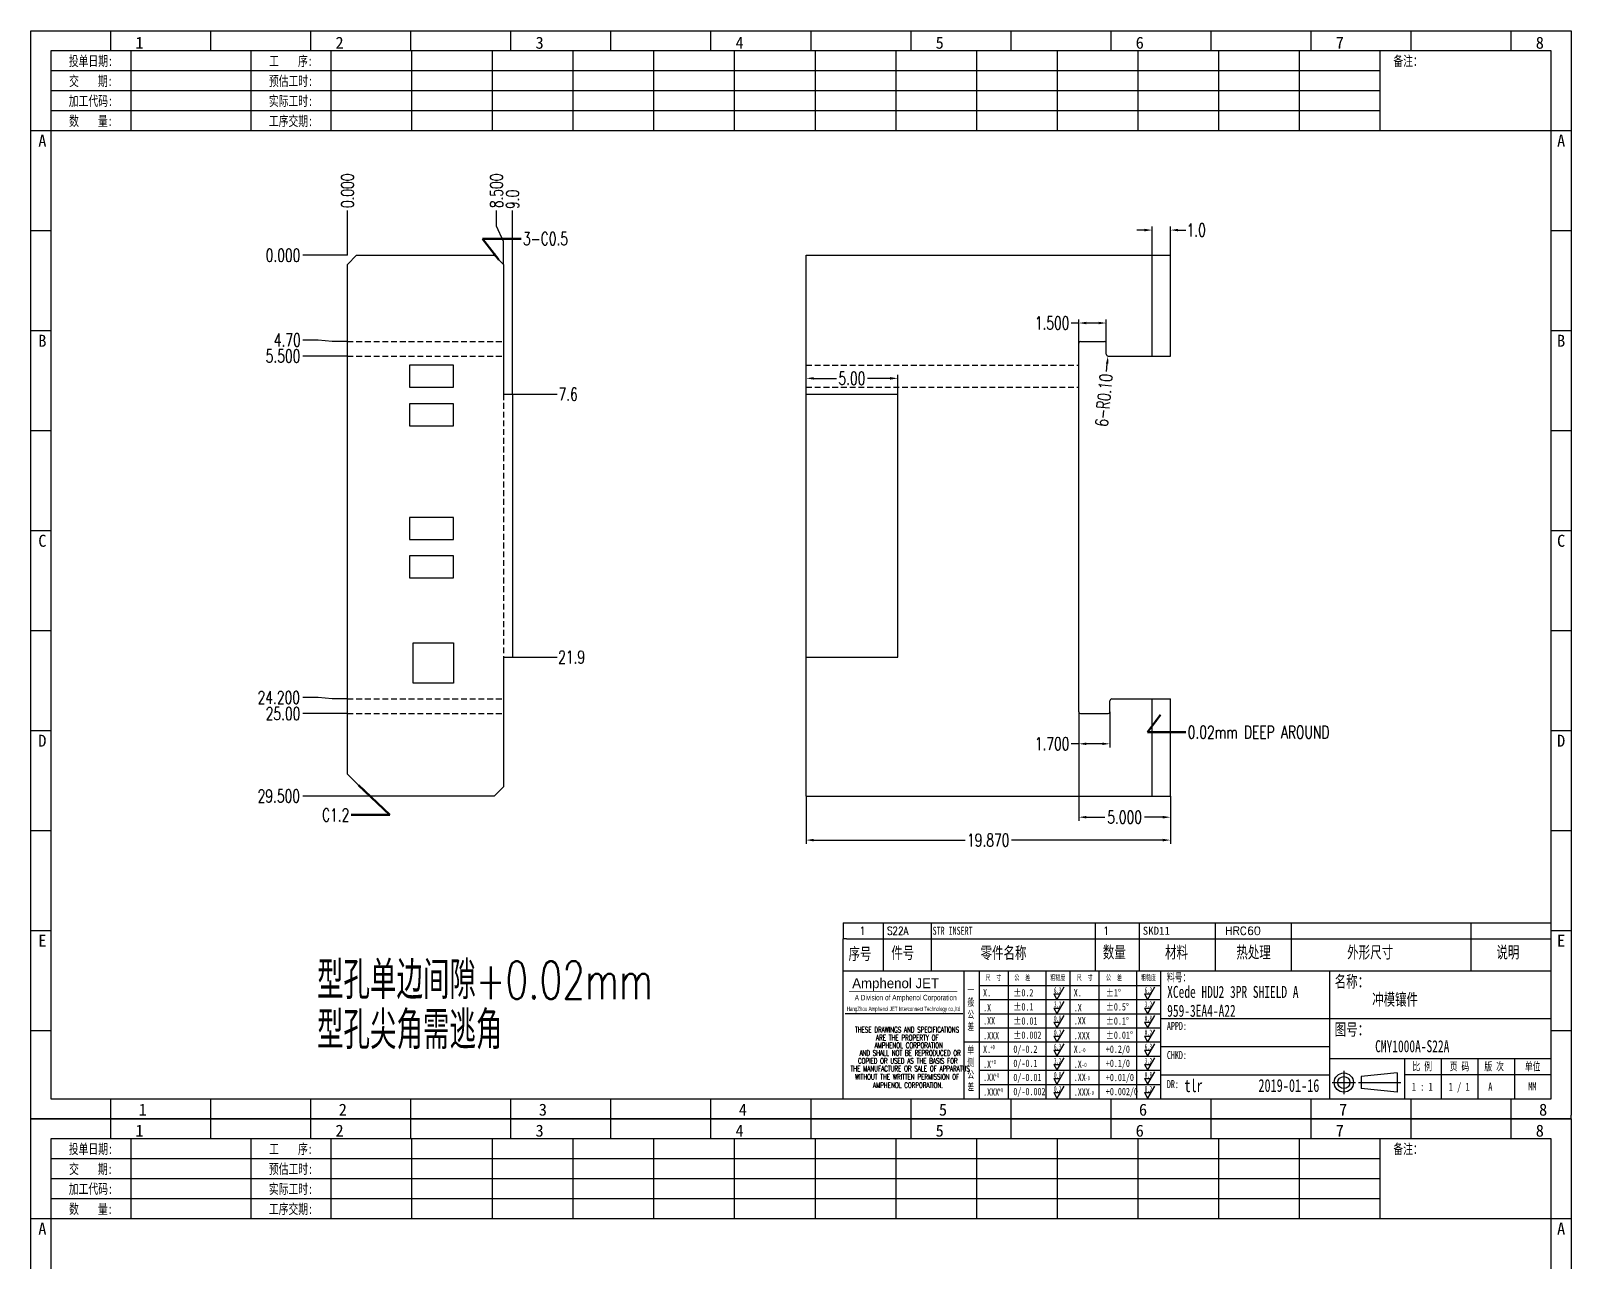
# Model space of a CAD drawing. Header units: millimetres. Extents: x -2852 to 5627, y -2271 to 1849.
# Drawn here: x -2600.2 to -2516.2, y 43.3 to 110.5 of the extents above; entities that cross this region are included whole.
import ezdxf
from ezdxf.enums import TextEntityAlignment as Align

# ---------------------------------------------------------------- set-up
doc = ezdxf.new("R2010")
doc.units = ezdxf.units.MM
doc.header["$PDSIZE"] = 3
doc.linetypes.add('DASHED2', pattern=[9.525, 6.35, -3.175])
for name, color, linetype in [('1', 7, 'Continuous'), ('11', 4, 'DASHED2'), ('41', 1, 'Continuous'), ('PUNCH', 1, 'Continuous')]:
    doc.layers.add(name, color=color, linetype=linetype)
doc.styles.add('CH', font='仿宋_GB2312_0.ttf')
doc.styles.add('jet01', font='simplex.shx', dxfattribs={"width": 0.7, "bigfont": 'hztxt.shx'})
doc.styles.add('jet02', font='simplex.shx', dxfattribs={"width": 0.7})
doc.styles.add('SIMPLEX', font='SIMPLEX')
doc.styles.get("Standard").update_dxf_attribs({"font": '仿宋_GB2312_0.ttf', "width": 0.7})
doc.styles.add('TEXTSTYLE_1', font='TRIUMB.TTF')
doc.styles.add('TEXTSTYLE_2', font='TRIUM.TTF')
doc.styles.add('tk', font='', dxfattribs={"width": 0.7})
doc.styles.add('tk 2', font='仿宋_GB2312_0.ttf', dxfattribs={"width": 0.65})
doc.styles.add('tk 4', font='simplex.shx', dxfattribs={"width": 0.65, "bigfont": 'bigfont.shx'})
doc.styles.get('tk').set_extended_font_data('NSimSun')
doc.dimstyles.new('jet02', dxfattribs={"dimtxt": 3.5, "dimasz": 2.1, "dimexe": 1, "dimexo": 0, "dimgap": 0.5, "dimtad": 0, "dimtoh": 1, "dimdec": 3, "dimzin": 9, "dimdsep": 46, "dimtxsty": 'jet02', "dimcen": 0, "dimclrt": 256, "dimazin": 2, "dimtfac": 1, "dimtdec": 3, "dimtofl": 0, "dimtmove": 0, "dimatfit": 1, "dimfxl": 0, "dimarcsym": 0})

# ---------------------------------------------------------------- blocks, each defined once
blk = doc.blocks.new('*D83')
at = {"layer": '41', "ltscale": 0.05}
for p, q in [((-1642.706, -2383.704), (-1642.706, -2386.307)), ((-1622.836, -2383.704), (-1622.836, -2386.307)), ((-1642.286, -2386.107), (-1634.038, -2386.107)), ((-1623.256, -2386.107), (-1631.504, -2386.107))]:
    blk.add_line(p, q, dxfattribs=at)
for points in [[(-1642.286, -2386.037), (-1642.286, -2386.177), (-1642.706, -2386.107)], [(-1623.256, -2386.037), (-1623.256, -2386.177), (-1622.836, -2386.107)]]:
    blk.add_solid(points, dxfattribs=at)
at = {"layer": 'Defpoints', "color": 0, "ltscale": 0.05}
for p in [(-1642.706, -2383.704), (-1622.836, -2383.704), (-1622.836, -2386.107)]:
    blk.add_point(p, dxfattribs=at)
at = {"layer": '41', "ltscale": 0.05, "insert": (-1632.771, -2386.107), "char_height": 0.7, "attachment_point": 5, "style": 'jet02'}
blk.add_mtext('19.870', dxfattribs=at)
blk = doc.blocks.new('A3-N')
at = {"layer": '1', "color": 1}
for p, q in [((0, 0), (0, 296.73)), ((0, 296.73), (420, 296.73)), ((21.82, 291.27), (21.82, 296.73)), ((49.09, 291.27), (49.09, 296.73)), ((76.36, 291.27), (76.36, 296.73)), ((103.64, 291.27), (103.64, 296.73)), ((103.64, 291.27), (103.64, 296.73)), ((103.64, 291.27), (103.64, 296.73)), ((130.91, 291.27), (130.91, 296.73)), ((158.18, 291.27), (158.18, 296.73)), ((185.45, 291.27), (185.45, 296.73)), ((212.73, 291.27), (212.73, 296.73)), ((240, 291.27), (240, 296.73)), ((267.27, 291.27), (267.27, 296.73)), ((294.55, 291.27), (294.55, 296.73)), ((321.82, 291.27), (321.82, 296.73)), ((349.09, 291.27), (349.09, 296.73)), ((376.36, 291.27), (376.36, 296.73)), ((403.64, 291.27), (403.64, 296.73)), ((420, 296.73), (420, 1)), ((5.45, 269.45), (0, 269.45)), ((420, 269.45), (414.55, 269.45)), ((5.45, 242.18), (0, 242.18)), ((420, 242.18), (414.55, 242.18)), ((5.45, 214.91), (0, 214.91)), ((420, 214.91), (414.55, 214.91)), ((5.45, 187.64), (0, 187.64)), ((420, 187.64), (414.55, 187.64)), ((5.45, 160.36), (0, 160.36)), ((420, 160.36), (414.55, 160.36)), ((5.45, 133.09), (0, 133.09)), ((420, 133.09), (414.55, 133.09)), ((5.45, 105.82), (0, 105.82)), ((420, 105.82), (414.55, 105.82)), ((5.45, 78.55), (0, 78.55)), ((420, 78.55), (414.55, 78.55)), ((5.45, 51.27), (0, 51.27)), ((420, 51.27), (414.55, 51.27)), ((222.45, 49.09), (221.45, 49.09)), ((221.45, 49.09), (221.45, 40.36)), ((222.45, 49.09), (414.55, 49.09)), ((232.36, 49.09), (232.36, 40.36)), ((245.45, 49.09), (245.45, 40.36)), ((290.18, 49.09), (290.18, 40.36)), ((302.18, 49.09), (302.18, 40.36)), ((322.91, 49.09), (322.91, 40.36)), ((343.64, 49.09), (343.64, 40.36)), ((392.73, 40.36), (392.73, 49.09)), ((258.55, 40.36), (258.55, 5.44)), ((266.45, 40.36), (266.45, 5.44)), ((276.78, 40.36), (276.78, 5.45)), ((291.18, 40.36), (291.18, 5.45)), ((301.51, 40.37), (301.51, 5.46)), ((308.01, 40.36), (308.01, 5.45)), ((354.09, 40.36), (354.09, 5.45)), ((308.01, 32.39), (258.55, 32.39)), ((308.01, 28.54), (258.55, 28.54)), ((414.55, 27.27), (308.01, 27.27)), ((5.45, 24), (0, 24)), ((308.01, 24.69), (258.55, 24.69)), ((420, 24), (414.55, 24)), ((308.01, 16.99), (258.55, 16.99)), ((354.09, 19.63), (308.01, 19.63)), ((308.01, 13.14), (258.55, 13.14)), ((414.55, 16.36), (354.09, 16.36)), ((374.55, 16.36), (374.55, 5.45)), ((384.55, 16.36), (384.55, 5.45)), ((394.55, 16.36), (394.55, 5.45)), ((404.55, 16.36), (404.55, 5.45)), ((308.01, 9.29), (258.55, 9.29)), ((308.01, 11.99), (354.09, 11.99)), ((372.51, 12.49), (362.69, 11.5)), ((362.69, 11.5), (362.69, 8.23)), ((372.51, 12.49), (372.51, 7.25)), ((414.55, 12), (374.55, 12)), ((21.82, 0), (21.82, 5.45)), ((49.09, 0), (49.09, 5.45)), ((76.36, 0), (76.36, 5.45)), ((103.64, 0), (103.64, 5.45)), ((130.91, 0), (130.91, 5.45)), ((158.18, 0), (158.18, 5.45)), ((185.45, 0), (185.45, 5.45)), ((212.73, 0), (212.73, 5.45)), ((240, 0), (240, 5.45)), ((267.27, 0), (267.27, 5.45)), ((294.55, 0), (294.55, 5.45)), ((321.82, 0), (321.82, 5.45)), ((349.09, 0), (349.09, 5.45)), ((372.51, 7.25), (362.69, 8.23)), ((376.36, 0), (376.36, 5.45)), ((403.64, 0), (403.64, 5.45)), ((1, 0), (0, 0)), ((420, 0), (1, 0)), ((420, 0), (420, 1))]:
    blk.add_line(p, q, dxfattribs=at)
at = {"layer": '1'}
for p, q in [((414.55, 278.18), (414.55, 284.73)), ((221.45, 40.36), (221.45, 5.45)), ((221.45, 40.36), (414.55, 40.36)), ((221.45, 40.36), (414.55, 40.36)), ((254.41, 40.36), (254.41, 5.45)), ((283.28, 40.36), (283.28, 5.45)), ((308.01, 36.24), (258.55, 36.24)), ((222.08, 28.67), (254.12, 28.67)), ((308.01, 20.84), (254.41, 20.84))]:
    blk.add_line(p, q, dxfattribs=at)
at = {"layer": '1', "color": 1, "ltscale": 0.05}
for p, q in [((278.93, 34.04), (279.79, 32.56)), ((278.93, 34.04), (280.65, 34.04)), ((281.68, 35.84), (279.79, 32.56)), ((303.66, 34.05), (304.52, 32.56)), ((303.66, 34.05), (305.38, 34.05)), ((306.41, 35.84), (304.52, 32.56)), ((278.93, 30.19), (279.79, 28.71)), ((278.93, 30.19), (280.65, 30.19)), ((281.68, 31.99), (279.79, 28.71)), ((303.66, 30.2), (305.38, 30.2)), ((303.66, 30.2), (304.52, 28.71)), ((306.41, 31.99), (304.52, 28.71)), ((278.93, 26.34), (279.79, 24.86)), ((278.93, 26.34), (280.65, 26.34)), ((281.68, 28.14), (279.79, 24.86)), ((303.66, 26.35), (304.52, 24.86)), ((303.66, 26.35), (305.38, 26.35)), ((306.41, 28.14), (304.52, 24.86)), ((278.93, 22.49), (280.65, 22.49)), ((278.93, 22.49), (279.79, 21.01)), ((281.68, 24.29), (279.79, 21.01)), ((303.66, 22.5), (305.38, 22.5)), ((303.66, 22.5), (304.52, 21.01)), ((306.41, 24.29), (304.52, 21.01)), ((278.93, 18.66), (279.79, 17.17)), ((278.93, 18.66), (280.65, 18.66)), ((281.68, 20.45), (279.79, 17.17)), ((303.66, 18.66), (304.52, 17.18)), ((303.66, 18.66), (305.38, 18.66)), ((306.41, 20.46), (304.52, 17.18)), ((278.93, 14.81), (280.65, 14.81)), ((278.93, 14.81), (279.79, 13.32)), ((281.68, 16.6), (279.79, 13.32)), ((281.68, 12.75), (279.79, 9.47)), ((303.66, 14.81), (305.38, 14.81)), ((303.66, 14.81), (304.52, 13.33)), ((306.41, 16.61), (304.52, 13.33)), ((306.41, 12.76), (304.52, 9.48)), ((278.93, 10.96), (279.79, 9.47)), ((278.93, 10.96), (280.65, 10.96)), ((281.68, 8.9), (279.79, 5.62)), ((303.66, 10.96), (304.52, 9.48)), ((303.66, 10.96), (305.38, 10.96)), ((306.41, 8.91), (304.52, 5.63)), ((278.93, 7.11), (279.79, 5.62)), ((278.93, 7.11), (280.65, 7.11)), ((303.66, 7.11), (305.38, 7.11)), ((303.66, 7.11), (304.52, 5.63))]:
    blk.add_line(p, q, dxfattribs=at)
at = {"layer": '1', "color": 1, "ltscale": 0.1}
for p, q in [((358.01, 13.02), (358.01, 6.71)), ((354.86, 9.87), (361.17, 9.87)), ((362.03, 9.87), (373.54, 9.87))]:
    blk.add_line(p, q, dxfattribs=at)
at = {"layer": '1'}
blk.add_lwpolyline([(221.45, 5.45), (414.55, 5.45), (414.55, 291.27), (5.45, 291.27), (5.45, 5.45), (414.55, 5.45)], dxfattribs=at)
at = {"layer": '1', "color": 7, "linetype": 'Continuous', "const_width": 0.123}
blk.add_lwpolyline([(223.11, 34.74), (252.6, 34.76)], dxfattribs=at)
at = {"layer": '1', "color": 1}
for radius in [2.62, 1.64]:
    blk.add_circle((358.01, 9.87), radius, dxfattribs=at)
at = {"layer": '41'}
for p, q in [((27.27, 291.27), (27.27, 269.45)), ((60, 291.27), (60, 269.45)), ((81.82, 291.27), (81.82, 269.45)), ((103.82, 291.27), (103.82, 269.45)), ((125.82, 291.27), (125.82, 269.45)), ((147.82, 291.27), (147.82, 269.45)), ((169.82, 291.27), (169.82, 269.45)), ((191.82, 291.27), (191.82, 269.45)), ((213.82, 291.27), (213.82, 269.45)), ((235.82, 291.27), (235.82, 269.45)), ((257.82, 291.27), (257.82, 269.45)), ((279.82, 291.27), (279.82, 269.45)), ((301.82, 291.27), (301.82, 269.45)), ((323.82, 291.27), (323.82, 269.45)), ((345.82, 291.27), (345.82, 269.45)), ((367.82, 291.27), (367.82, 269.45)), ((367.82, 285.82), (5.45, 285.82)), ((367.82, 280.36), (5.45, 280.36)), ((367.82, 274.91), (5.45, 274.91)), ((414.55, 269.45), (5.45, 269.45))]:
    blk.add_line(p, q, dxfattribs=at)
at = {"layer": '1', "color": 1}
for s, p in [('1', (29.64, 295.11)), ('2', (84.18, 295.11)), ('3', (138.73, 295.11)), ('4', (193.27, 295.11)), ('5', (247.82, 295.11)), ('6', (302.36, 295.11)), ('7', (356.91, 295.11)), ('8', (411.45, 295.11)), ('1', (30.53, 4.11)), ('2', (85.08, 4.11)), ('3', (139.62, 4.11)), ('4', (194.17, 4.11)), ('5', (248.72, 4.11)), ('6', (303.26, 4.11)), ('7', (357.81, 4.11)), ('8', (412.35, 4.11))]:
    blk.add_text(s, height=3.27, dxfattribs=at).set_placement(p, align=Align.TOP_CENTER)
at = {"layer": '1', "style": 'tk', "width": 0.7}
for s, p in [('投单日期:', (16.36, 288.55)), ('工    序:', (70.91, 288.55)), ('备注：', (375.51, 288.55)), ('交    期:', (16.36, 283.09)), ('预估工时:', (70.91, 283.09)), ('加工代码:', (16.36, 277.64)), ('实际工时:', (70.91, 277.64)), ('数    量:', (16.36, 272.18)), ('工序交期:', (70.91, 272.18))]:
    blk.add_text(s, height=2.727, dxfattribs=at).set_placement(p, align=Align.MIDDLE)
at = {"layer": '1', "color": 1}
for s, p in [('A', (2.04, 268.36)), ('B', (2.04, 213.82)), ('C', (2.04, 159.27)), ('D', (2.04, 104.73)), ('E', (2.04, 50.18))]:
    blk.add_text(s, height=3.27, dxfattribs=at).set_placement(p, align=Align.TOP_LEFT)
for s, p in [('A', (418.37, 268.36)), ('B', (418.37, 213.82)), ('C', (418.37, 159.27)), ('D', (418.37, 104.73)), ('E', (418.37, 50.18))]:
    blk.add_text(s, height=3.27, dxfattribs=at).set_placement(p, align=Align.TOP_RIGHT)
at = {"layer": '1', "color": 1, "style": 'tk 2', "width": 0.7}
for s, height, p in [('序号', 3.273, (222.96, 43.34)), ('件号', 3.273, (234.62, 43.61)), ('零件名称', 3.273, (258.97, 43.61)), ('数量', 3.273, (292.3, 43.78)), ('材料', 3.273, (309.27, 43.78)), ('热处理', 3.273, (328.71, 43.78)), ('外形尺寸', 3.273, (358.94, 43.78)), ('说明', 3.273, (399.61, 43.78)), ('料号：', 2.182, (309.77, 37.46)), ('名称：', 3.273, (355.52, 35.79)), ('图号：', 3.273, (355.52, 22.7)), ('比 例', 2.182, (376.69, 13.18)), ('页 码', 2.182, (386.85, 13.18)), ('版 次', 2.182, (396.31, 13.18)), ('单位', 2.182, (407.35, 13.18))]:
    blk.add_text(s, height=height, dxfattribs=at).set_placement(p)
at = {"layer": '1', "color": 7, "linetype": 'Continuous', "style": 'TEXTSTYLE_1'}
blk.add_text('Amphenol JET', height=2.7, dxfattribs=at).set_placement((223.96, 35.61))
at = {"layer": '1', "color": 7, "linetype": 'Continuous'}
for s, height, style, width, p in [('A Division of Amphenol Corporation', 1.5, 'TEXTSTYLE_2', 0.7, (224.64, 32.29)), ('HangZhou Amphenol JET Interconnect Technology co.,ltd ', 1.2, 'TEXTSTYLE_2', 0.6, (222.47, 29.36)), ('THESE DRAWINGS AND SPECIFICATIONS', 1.5, 'tk 4', 0.6, (224.73, 23.52)), ('ARE THE PROPERTY OF', 1.5, 'tk 4', 0.6, (230.45, 21.35)), ('AND SHALL NOT BE REPRODUCED OR', 1.5, 'tk 4', 0.6, (225.95, 17.17)), ('AMPHENOL CORPORATION', 1.5, 'tk 4', 0.6, (230.04, 19.27)), ('THE MANUFACTURE OR SALE OF APPARATUS', 1.5, 'tk 4', 0.6, (223.5, 12.92)), ('COPIED OR USED AS THE BASIS FOR', 1.5, 'tk 4', 0.6, (225.54, 15.02)), ('WITHOUT THE WRITTEN PERMISSION OF', 1.5, 'tk 4', 0.6, (224.73, 10.67)), ('AMPHENOL CORPORATION.', 1.5, 'tk 4', 0.6, (229.63, 8.4))]:
    blk.add_text(s, height=height, dxfattribs=dict(at, style=style, width=width)).set_placement(p)
at = {"layer": '1', "color": 1, "style": 'tk 2', "width": 0.7}
for s, p in [('X.', (259.64, 34.37)), ('%%P0.2', (267.9, 34.37)), ('X.', (284.37, 34.37)), ('%%P1%%D', (293.12, 34.37)), ('.X', (259.64, 30.28)), ('%%P0.1', (267.9, 30.52)), ('.X', (284.37, 30.28)), ('%%P0.5%%D', (293.12, 30.52)), ('.XX', (259.64, 26.71)), ('%%P0.01', (267.9, 26.67)), ('.XX', (284.37, 26.71)), ('%%P0.1%%D', (293.12, 26.67)), ('.XXX', (259.64, 22.68)), ('%%P0.002', (267.9, 22.82)), ('.XXX', (284.37, 22.68)), ('%%P0.01%%D', (293.12, 22.82)), ('X.', (259.64, 18.97)), ('0/-0.2', (267.9, 18.97)), ('X.', (284.37, 18.97)), ('+0.2/0', (293.12, 18.97)), ('.X', (259.64, 14.88)), ('0/-0.1', (267.9, 15.12)), ('.X', (284.37, 14.88)), ('+0.1/0', (293.12, 15.12)), ('.XX', (259.64, 11.31)), ('0/-0.01', (267.9, 11.27)), ('0/-0.002', (267.9, 7.42)), ('.XX', (284.37, 11.31)), ('+0.01/0', (293.12, 11.27)), ('+0.002/0', (293.12, 7.42)), ('.XXX', (259.64, 7.28)), ('.XXX', (284.37, 7.28))]:
    blk.add_text(s, height=2, dxfattribs=at).set_placement(p, align=Align.MIDDLE_LEFT)
at = {"layer": '1', "color": 1, "ltscale": 0.05, "style": 'tk 2', "width": 0.5}
for s, p in [('6.3', (279.01, 34.26)), ('6.3', (303.74, 34.27)), ('3.2', (279.01, 30.41)), ('3.2', (303.74, 30.42)), ('0.8', (279.01, 26.56)), ('0.8', (303.74, 26.57)), ('0.2', (279.01, 22.71)), ('0.2', (303.74, 22.72)), ('6.3', (279.01, 18.87)), ('6.3', (303.74, 18.88)), ('3.2', (279.01, 15.02)), ('0.8', (279.01, 11.17)), ('3.2', (303.74, 15.03)), ('0.8', (303.74, 11.18)), ('0.2', (279.01, 7.32)), ('0.2', (303.74, 7.33))]:
    blk.add_text(s, height=1.6, dxfattribs=at).set_placement(p)
at = {"layer": '1', "style": 'tk 2', "width": 0.7}
for s, p in [('APPD:', (309.77, 24.21)), ('CHKD:', (309.77, 16.27)), ('DR:', (309.77, 8.35))]:
    blk.add_text(s, height=2.182, dxfattribs=at).set_placement(p)
at = {"layer": '1', "color": 7, "style": 'tk 2', "width": 0.7}
blk.add_text('MM', height=2.182, dxfattribs=at).set_placement((408.31, 7.75))
at = {"layer": '1', "color": 1, "ltscale": 0.05, "char_height": 1.5, "width": 6.3627, "attachment_point": 1, "style": 'tk 2'}
for s, insert in [('尺  寸', (260.31, 39.25)), ('公  差', (268.17, 39.25)), ('粗糙度', (277.98, 39.25)), ('尺  寸', (285.2, 39.25)), ('公  差', (293.18, 39.25)), ('粗糙度', (302.71, 39.26))]:
    blk.add_mtext(s, dxfattribs=dict(at, insert=insert))
at = {"layer": '1', "ltscale": 0.05, "char_height": 2, "width": 2.5195, "attachment_point": 1, "style": 'tk 2'}
for s, insert in [('一般公差', (255.39, 36.11)), ('单侧公差', (255.39, 19.71))]:
    blk.add_mtext(s, dxfattribs=dict(at, insert=insert))
at = {"layer": '1', "color": 1, "ltscale": 0.05, "char_height": 1.2, "width": 5.1396, "attachment_point": 1, "line_spacing_factor": 0.8, "style": 'tk 2'}
for s, insert in [('+0', (261.58, 20.13)), ('-0', (286.31, 19.33)), ('+0', (261.88, 16.09)), ('-0', (286.61, 15.29)), ('+0', (262.79, 12.45)), ('+0', (263.87, 8.44)), ('-0', (287.51, 11.65)), ('-0', (288.59, 7.64))]:
    blk.add_mtext(s, dxfattribs=dict(at, insert=insert))
at = {"layer": '1', "style": 'tk 2', "width": 0.7}
for tag, p in [('PATR-NO1', (309.84, 32.96)), ('TITLE', (365.74, 30.9)), ('PATR-NO2', (309.84, 27.81)), ('DWG-NO:', (366.54, 18.14))]:
    blk.add_attdef(tag, p, '', height=3.27, dxfattribs=at)
at = {"layer": '1', "color": 1, "style": 'tk 2', "width": 0.7}
for tag, p in [('DRAW', (314.55, 7.27)), ('DATE', (334.72, 7.32))]:
    blk.add_attdef(tag, p, '', height=3.49, dxfattribs=at)
at = {"layer": '1', "style": 'tk 2', "width": 0.7}
for tag, p in [('SCALE', (376.55, 8.73)), ('SHEET', (386.6, 8.72)), ('REV', (397.38, 8.73))]:
    blk.add_attdef(tag, text='', height=2.18, dxfattribs=at).set_placement(p, align=Align.MIDDLE_LEFT)
blk = doc.blocks.new('FB3')
at = {"layer": '1', "color": 1}
for p, q in [((0, 4.36), (193.09, 4.36)), ((0, 4.36), (0, 0)), ((10.91, 4.36), (10.91, 0)), ((24, 4.36), (24, 0)), ((68.73, 4.36), (68.73, 0)), ((80.73, 4.36), (80.73, 0)), ((101.45, 4.36), (101.45, 0)), ((122.18, 4.36), (122.18, 0)), ((171.27, 0), (171.27, 4.36))]:
    blk.add_line(p, q, dxfattribs=at)
at = {"layer": '1'}
for tag, style, p in [('ITEM', 'SIMPLEX', (4.36, 2.18)), ('PARTNO', 'SIMPLEX', (12, 2.18)), ('QTY', 'SIMPLEX', (74.18, 2.18)), ('MATL', 'CH', (81.72, 2.18)), ('FINISH', 'SIMPLEX', (104.17, 2.18)), ('SPEC', 'SIMPLEX', (130.91, 2.18)), ('REMARK', 'SIMPLEX', (174.06, 2.18))]:
    blk.add_attdef(tag, text='', height=2.18, dxfattribs=dict(at, style=style)).set_placement(p, align=Align.MIDDLE_LEFT)
at = {"layer": '1', "style": 'tk', "width": 0.7}
blk.add_attdef('DIE', text='', height=2.18, dxfattribs=at).set_placement((24.43, 2.18), align=Align.MIDDLE_LEFT)
blk = doc.blocks.new('*D886')
at = {"layer": '41', "ltscale": 0.05}
blk.add_line((-1667.713, -2354.204), (-1670.147, -2354.204), dxfattribs=at)
at = {"layer": 'Defpoints', "color": 0, "ltscale": 0.05}
for p in [(-1670.147, -2354.204), (-1667.713, -2354.204), (-1667.713, -2354.204)]:
    blk.add_point(p, dxfattribs=at)
at = {"layer": '41', "ltscale": 0.05, "insert": (-1671.227, -2354.204), "char_height": 0.7, "attachment_point": 5, "style": 'jet02'}
blk.add_mtext('0.000', dxfattribs=at)
blk = doc.blocks.new('*D887')
at = {"layer": '41', "ltscale": 0.05}
blk.add_line((-1666.513, -2383.704), (-1670.147, -2383.704), dxfattribs=at)
at = {"layer": 'Defpoints', "color": 0, "ltscale": 0.05}
for p in [(-1667.713, -2354.204), (-1670.147, -2383.704), (-1666.513, -2383.704)]:
    blk.add_point(p, dxfattribs=at)
at = {"layer": '41', "ltscale": 0.05, "insert": (-1671.46, -2383.704), "char_height": 0.7, "attachment_point": 5, "style": 'jet02'}
blk.add_mtext('29.500', dxfattribs=at)
blk = doc.blocks.new('*D888')
at = {"layer": '41', "ltscale": 0.05}
blk.add_line((-1667.713, -2379.204), (-1670.147, -2379.204), dxfattribs=at)
at = {"layer": 'Defpoints', "color": 0, "ltscale": 0.05}
for p in [(-1667.713, -2354.204), (-1670.147, -2379.204), (-1667.713, -2379.204)]:
    blk.add_point(p, dxfattribs=at)
at = {"layer": '41', "ltscale": 0.05, "insert": (-1671.227, -2379.204), "char_height": 0.7, "attachment_point": 5, "style": 'jet02'}
blk.add_mtext('25.00', dxfattribs=at)
blk = doc.blocks.new('*D889')
at = {"layer": '41', "ltscale": 0.05}
for p, q in [((-1669.307, -2378.329), (-1670.147, -2378.329)), ((-1668.553, -2378.404), (-1669.307, -2378.329)), ((-1667.713, -2378.404), (-1668.553, -2378.404))]:
    blk.add_line(p, q, dxfattribs=at)
at = {"layer": 'Defpoints', "color": 0, "ltscale": 0.05}
for p in [(-1667.713, -2354.204), (-1670.147, -2378.329), (-1667.713, -2378.404)]:
    blk.add_point(p, dxfattribs=at)
at = {"layer": '41', "ltscale": 0.05, "insert": (-1671.46, -2378.329), "char_height": 0.7, "attachment_point": 5, "style": 'jet02'}
blk.add_mtext('24.200', dxfattribs=at)
blk = doc.blocks.new('*D890')
at = {"layer": '41', "ltscale": 0.05}
blk.add_line((-1667.713, -2359.704), (-1670.147, -2359.704), dxfattribs=at)
at = {"layer": 'Defpoints', "color": 0, "ltscale": 0.05}
for p in [(-1667.713, -2354.204), (-1670.147, -2359.704), (-1667.713, -2359.704)]:
    blk.add_point(p, dxfattribs=at)
at = {"layer": '41', "ltscale": 0.05, "insert": (-1671.227, -2359.704), "char_height": 0.7, "attachment_point": 5, "style": 'jet02'}
blk.add_mtext('5.500', dxfattribs=at)
blk = doc.blocks.new('*D891')
at = {"layer": '41', "ltscale": 0.05}
for p, q in [((-1669.307, -2358.829), (-1670.147, -2358.829)), ((-1668.553, -2358.904), (-1669.307, -2358.829)), ((-1667.713, -2358.904), (-1668.553, -2358.904))]:
    blk.add_line(p, q, dxfattribs=at)
at = {"layer": 'Defpoints', "color": 0, "ltscale": 0.05}
for p in [(-1667.713, -2354.204), (-1670.147, -2358.829), (-1667.713, -2358.904)]:
    blk.add_point(p, dxfattribs=at)
at = {"layer": '41', "ltscale": 0.05, "insert": (-1670.994, -2358.829), "char_height": 0.7, "attachment_point": 5, "style": 'jet02'}
blk.add_mtext('4.70', dxfattribs=at)
blk = doc.blocks.new('*D892')
at = {"layer": '41', "ltscale": 0.05}
blk.add_line((-1658.713, -2376.124), (-1656.28, -2376.124), dxfattribs=at)
at = {"layer": 'Defpoints', "color": 0, "ltscale": 0.05}
for p in [(-1667.713, -2354.204), (-1658.713, -2376.124), (-1656.28, -2376.124)]:
    blk.add_point(p, dxfattribs=at)
at = {"layer": '41', "ltscale": 0.05, "insert": (-1655.491, -2376.124), "char_height": 0.7, "attachment_point": 5, "style": 'jet02'}
blk.add_mtext('21.9', dxfattribs=at)
blk = doc.blocks.new('*D893')
at = {"layer": '41', "ltscale": 0.05}
blk.add_line((-1658.713, -2361.784), (-1656.28, -2361.784), dxfattribs=at)
at = {"layer": 'Defpoints', "color": 0, "ltscale": 0.05}
for p in [(-1667.713, -2354.204), (-1658.713, -2361.784), (-1656.28, -2361.784)]:
    blk.add_point(p, dxfattribs=at)
at = {"layer": '41', "ltscale": 0.05, "insert": (-1655.678, -2361.784), "char_height": 0.7, "attachment_point": 5, "style": 'jet02'}
blk.add_mtext('7.6', dxfattribs=at)
blk = doc.blocks.new('*D894')
at = {"layer": '41', "ltscale": 0.05}
blk.add_line((-1667.713, -2354.204), (-1667.713, -2351.77), dxfattribs=at)
at = {"layer": 'Defpoints', "color": 0, "ltscale": 0.05}
for p in [(-1667.713, -2351.77), (-1667.713, -2354.204), (-1667.713, -2354.204)]:
    blk.add_point(p, dxfattribs=at)
at = {"layer": '41', "ltscale": 0.05, "insert": (-1667.713, -2350.69), "char_height": 0.7, "attachment_point": 5, "rotation": 90, "style": 'jet02'}
blk.add_mtext('0.000', dxfattribs=at)
blk = doc.blocks.new('*D895')
at = {"layer": '41', "ltscale": 0.05}
for p, q in [((-1659.588, -2352.61), (-1659.588, -2351.77)), ((-1659.213, -2353.45), (-1659.588, -2352.61)), ((-1659.213, -2354.704), (-1659.213, -2353.45))]:
    blk.add_line(p, q, dxfattribs=at)
at = {"layer": 'Defpoints', "color": 0, "ltscale": 0.05}
for p in [(-1659.588, -2351.77), (-1667.713, -2354.204), (-1659.213, -2354.704)]:
    blk.add_point(p, dxfattribs=at)
at = {"layer": '41', "ltscale": 0.05, "insert": (-1659.588, -2350.69), "char_height": 0.7, "attachment_point": 5, "rotation": 90, "style": 'jet02'}
blk.add_mtext('8.500', dxfattribs=at)
blk = doc.blocks.new('*D896')
at = {"layer": '41', "ltscale": 0.05}
blk.add_line((-1658.713, -2361.784), (-1658.713, -2351.77), dxfattribs=at)
at = {"layer": 'Defpoints', "color": 0, "ltscale": 0.05}
for p in [(-1658.713, -2351.77), (-1667.713, -2354.204), (-1658.713, -2361.784)]:
    blk.add_point(p, dxfattribs=at)
at = {"layer": '41', "ltscale": 0.05, "insert": (-1658.713, -2351.157), "char_height": 0.7, "attachment_point": 5, "rotation": 90, "style": 'jet02'}
blk.add_mtext('9.0', dxfattribs=at)
blk = doc.blocks.new('*D897')
at = {"layer": '41', "ltscale": 0.05}
for p, q in [((-1624.256, -2352.831), (-1624.676, -2352.831)), ((-1623.836, -2354.204), (-1623.836, -2352.631)), ((-1622.836, -2354.204), (-1622.836, -2352.631)), ((-1622.416, -2352.831), (-1621.996, -2352.831))]:
    blk.add_line(p, q, dxfattribs=at)
for points in [[(-1624.256, -2352.761), (-1624.256, -2352.901), (-1623.836, -2352.831)], [(-1622.416, -2352.761), (-1622.416, -2352.901), (-1622.836, -2352.831)]]:
    blk.add_solid(points, dxfattribs=at)
at = {"layer": 'Defpoints', "color": 0, "ltscale": 0.05}
for p in [(-1622.836, -2352.831), (-1623.836, -2354.204), (-1622.836, -2354.204)]:
    blk.add_point(p, dxfattribs=at)
at = {"layer": '41', "ltscale": 0.05, "insert": (-1621.429, -2352.831), "char_height": 0.7, "attachment_point": 5, "style": 'jet02'}
blk.add_mtext('1.0', dxfattribs=at)
blk = doc.blocks.new('*D898')
at = {"layer": '41', "ltscale": 0.05}
for p, q in [((-1642.706, -2361.784), (-1642.706, -2360.72)), ((-1642.286, -2360.92), (-1641.053, -2360.92)), ((-1638.126, -2360.92), (-1639.359, -2360.92)), ((-1637.706, -2361.784), (-1637.706, -2360.72))]:
    blk.add_line(p, q, dxfattribs=at)
for points in [[(-1642.286, -2360.85), (-1642.286, -2360.99), (-1642.706, -2360.92)], [(-1638.126, -2360.85), (-1638.126, -2360.99), (-1637.706, -2360.92)]]:
    blk.add_solid(points, dxfattribs=at)
at = {"layer": 'Defpoints', "color": 0, "ltscale": 0.05}
for p in [(-1642.706, -2360.92), (-1642.706, -2361.784), (-1637.706, -2361.784)]:
    blk.add_point(p, dxfattribs=at)
at = {"layer": '41', "ltscale": 0.05, "insert": (-1640.206, -2360.92), "char_height": 0.7, "attachment_point": 5, "style": 'jet02'}
blk.add_mtext('5.00', dxfattribs=at)
blk = doc.blocks.new('*D899')
at = {"layer": '41', "ltscale": 0.05}
for p, q in [((-1627.836, -2379.104), (-1627.836, -2385.057)), ((-1622.836, -2383.704), (-1622.836, -2385.057)), ((-1627.416, -2384.857), (-1626.416, -2384.857)), ((-1623.256, -2384.857), (-1624.256, -2384.857))]:
    blk.add_line(p, q, dxfattribs=at)
for points in [[(-1627.416, -2384.787), (-1627.416, -2384.927), (-1627.836, -2384.857)], [(-1623.256, -2384.787), (-1623.256, -2384.927), (-1622.836, -2384.857)]]:
    blk.add_solid(points, dxfattribs=at)
at = {"layer": 'Defpoints', "color": 0, "ltscale": 0.05}
for p in [(-1627.836, -2379.104), (-1622.836, -2383.704), (-1622.836, -2384.857)]:
    blk.add_point(p, dxfattribs=at)
at = {"layer": '41', "ltscale": 0.05, "insert": (-1625.336, -2384.857), "char_height": 0.7, "attachment_point": 5, "style": 'jet02'}
blk.add_mtext('5.000', dxfattribs=at)
blk = doc.blocks.new('*D900')
at = {"layer": '41', "ltscale": 0.05}
for p, q in [((-1627.836, -2379.104), (-1627.836, -2381.054)), ((-1626.136, -2379.104), (-1626.136, -2381.054)), ((-1627.836, -2380.854), (-1628.256, -2380.854)), ((-1626.556, -2380.854), (-1627.416, -2380.854))]:
    blk.add_line(p, q, dxfattribs=at)
for points in [[(-1627.416, -2380.784), (-1627.416, -2380.924), (-1627.836, -2380.854)], [(-1626.556, -2380.784), (-1626.556, -2380.924), (-1626.136, -2380.854)]]:
    blk.add_solid(points, dxfattribs=at)
at = {"layer": 'Defpoints', "color": 0, "ltscale": 0.05}
for p in [(-1627.836, -2379.104), (-1626.136, -2379.104), (-1627.836, -2380.854)]:
    blk.add_point(p, dxfattribs=at)
at = {"layer": '41', "ltscale": 0.05, "insert": (-1629.289, -2380.854), "char_height": 0.7, "attachment_point": 5, "style": 'jet02'}
blk.add_mtext('1.700', dxfattribs=at)
blk = doc.blocks.new('*D901')
at = {"layer": '41', "ltscale": 0.05}
for p, q in [((-1627.836, -2359.004), (-1627.836, -2357.701)), ((-1626.336, -2359.004), (-1626.336, -2357.701)), ((-1627.836, -2357.901), (-1628.256, -2357.901)), ((-1626.756, -2357.901), (-1627.416, -2357.901))]:
    blk.add_line(p, q, dxfattribs=at)
for points in [[(-1627.416, -2357.831), (-1627.416, -2357.971), (-1627.836, -2357.901)], [(-1626.756, -2357.831), (-1626.756, -2357.971), (-1626.336, -2357.901)]]:
    blk.add_solid(points, dxfattribs=at)
at = {"layer": 'Defpoints', "color": 0, "ltscale": 0.05}
for p in [(-1627.836, -2357.901), (-1627.836, -2359.004), (-1626.336, -2359.004)]:
    blk.add_point(p, dxfattribs=at)
at = {"layer": '41', "ltscale": 0.05, "insert": (-1629.289, -2357.901), "char_height": 0.7, "attachment_point": 5, "style": 'jet02'}
blk.add_mtext('1.500', dxfattribs=at)
blk = doc.blocks.new('*D902')
at = {"layer": '41', "ltscale": 0.05}
blk.add_line((-1626.322, -2360.54), (-1626.283, -2360.122), dxfattribs=at)
blk.add_solid([(-1626.353, -2360.116), (-1626.214, -2360.128), (-1626.245, -2359.704)], dxfattribs=at)
at = {"layer": 'Defpoints', "color": 0, "ltscale": 0.05}
for p in [(-1626.245, -2359.704), (-1626.236, -2359.604)]:
    blk.add_point(p, dxfattribs=at)
at = {"layer": '41', "ltscale": 0.05, "insert": (-1626.466, -2362.115), "char_height": 0.7, "attachment_point": 5, "rotation": 84.75715, "style": 'jet02'}
blk.add_mtext('6-R0.10', dxfattribs=at)

msp = doc.modelspace()

# ---------------------------------------------------------------- linework, layer by layer
at = {"layer": '1', "ltscale": 0.05}
for p, q in [((-2582.9212, 97.7257), (-2582.4212, 98.2257)), ((-2582.9212, 69.9257), (-2582.9212, 97.7257)), ((-2582.4212, 98.2257), (-2574.9212, 98.2257)), ((-2574.9212, 98.2257), (-2574.4212, 97.7257)), ((-2574.4212, 97.7257), (-2574.4212, 90.6457)), ((-2557.9136, 98.2257), (-2538.0436, 98.2257)), ((-2557.9136, 68.7257), (-2557.9136, 98.2257)), ((-2538.0436, 92.7257), (-2538.0436, 98.2257)), ((-2543.0436, 73.3257), (-2543.0436, 93.4257)), ((-2542.9436, 93.5257), (-2541.6436, 93.5257)), ((-2541.5436, 92.8257), (-2541.5436, 93.4257)), ((-2541.4436, 92.7257), (-2538.0436, 92.7257)), ((-2574.4212, 90.6457), (-2573.9212, 90.6457)), ((-2573.9212, 90.6457), (-2573.9212, 76.3057)), ((-2557.9136, 90.6457), (-2552.9136, 90.6457)), ((-2552.9136, 76.3057), (-2552.9136, 90.6457)), ((-2574.4212, 76.3057), (-2573.9212, 76.3057)), ((-2574.4212, 76.3057), (-2574.4212, 69.2257)), ((-2557.9136, 76.3057), (-2552.9136, 76.3057)), ((-2541.3436, 73.3257), (-2541.3436, 73.9257)), ((-2541.2436, 74.0257), (-2538.0436, 74.0257)), ((-2538.0436, 68.7257), (-2538.0436, 74.0257)), ((-2542.9436, 73.2257), (-2541.4436, 73.2257)), ((-2581.7212, 68.7257), (-2582.9212, 69.9257)), ((-2574.4212, 69.2257), (-2574.9212, 68.7257)), ((-2574.9212, 68.7257), (-2581.7212, 68.7257)), ((-2557.9136, 68.7257), (-2538.0436, 68.7257))]:
    msp.add_line(p, q, dxfattribs=at)
at = {"layer": '1', "color": 3, "ltscale": 0.05}
for p, q in [((-2539.0436, 92.7257), (-2539.0436, 98.2257)), ((-2539.0436, 68.7257), (-2539.0436, 74.0257))]:
    msp.add_line(p, q, dxfattribs=at)
at = {"layer": '1', "ltscale": 0.05}
for centre, start, end in [((-2542.9436, 93.4257), 90, 180), ((-2541.6436, 93.4257), 0, 90), ((-2541.4436, 92.8257), 180, 270), ((-2541.2436, 73.9257), 90, 180), ((-2542.9436, 73.3257), 180, 270), ((-2541.4436, 73.3257), 270, 0)]:
    msp.add_arc(centre, 0.1, start, end, dxfattribs=at)
at = {"layer": '11', "ltscale": 0.05}
for p, q in [((-2582.9212, 93.5257), (-2574.4212, 93.5257)), ((-2582.9212, 92.7257), (-2574.4212, 92.7257)), ((-2557.9136, 92.2257), (-2543.0436, 92.2257)), ((-2557.9136, 91.0257), (-2543.0436, 91.0257)), ((-2574.4212, 90.6457), (-2574.4212, 76.3057)), ((-2582.9212, 74.0257), (-2574.4212, 74.0257)), ((-2582.9212, 73.2257), (-2574.4212, 73.2257))]:
    msp.add_line(p, q, dxfattribs=at)
at = {"layer": 'PUNCH', "ltscale": 0.05}
for points in [[(-2579.5312, 92.2257), (-2579.5312, 91.0257), (-2577.1312, 91.0257), (-2577.1312, 92.2257)], [(-2579.5312, 90.1257), (-2579.5312, 88.9257), (-2577.1312, 88.9257), (-2577.1312, 90.1257)], [(-2579.5312, 83.9257), (-2579.5312, 82.7257), (-2577.1312, 82.7257), (-2577.1312, 83.9257)], [(-2579.5312, 81.8257), (-2579.5312, 80.6257), (-2577.1312, 80.6257), (-2577.1312, 81.8257)], [(-2577.1312, 77.0757), (-2577.1312, 74.8757), (-2579.3312, 74.8757), (-2579.3312, 77.0757)]]:
    msp.add_lwpolyline(points, close=True, dxfattribs=at)

# ---------------------------------------------------------------- block references
at = {"layer": '1', "ltscale": 0.05, "xscale": 0.2000000000000455, "yscale": 0.2000000000000455, "zscale": 0.2000000000000455}
for p, values in [((-2600.1899, 51.1237), {'DWG-NO:': 'CMY1000A-S22A', 'TITLE': '冲模镶件', 'REV': 'A', 'SHEET': '1 / 1', 'DRAW': 'tlr', 'DATE': '2019-01-16', 'PATR-NO1': 'XCede HDU2 3PR SHIELD A', 'PATR-NO2': '959-3EA4-A22', 'SCALE': '1 : 1'}), ((-2600.1899, -8.2217), {'DWG-NO:': 'CMY1000A-S22B', 'TITLE': '冲模镶件', 'REV': 'A', 'SHEET': '1 / 1', 'DRAW': 'tlr', 'DATE': '2019-01-16', 'PATR-NO1': 'XCede HDU2 3PR SHIELD A', 'PATR-NO2': '959-3EA4-A22', 'SCALE': '1 : 1'})]:
    msp.add_blockref('A3-N', p, dxfattribs=at).add_auto_attribs(values)
at = {"layer": '1', "ltscale": 0.05}
ref = msp.add_blockref('FB3', (-2555.8989, 60.9419), dxfattribs=dict(at, xscale=0.2000000000000455, yscale=0.2000000000000455, zscale=0.2000000000000455))
ref.add_attrib('PARTNO', 'S22A', dxfattribs={"height": 0.43636, "style": 'SIMPLEX', "width": 0.8}).set_placement((-2553.4989, 61.3783), align=Align.MIDDLE_LEFT)
ref.add_attrib('ITEM', '1', dxfattribs={"height": 0.4364, "style": 'SIMPLEX'}).set_placement((-2555.0262, 61.3783), align=Align.MIDDLE_LEFT)
ref.add_attrib('DIE', 'STR INSERT', dxfattribs={"height": 0.43636, "style": 'tk', "width": 0.7}).set_placement((-2551.0129, 61.3783), align=Align.MIDDLE_LEFT)
ref.add_attrib('QTY', '1', dxfattribs={"height": 0.4364, "style": 'SIMPLEX'}).set_placement((-2541.739, 61.3783), align=Align.MIDDLE_LEFT)
ref.add_attrib('MATL', 'SKD11', dxfattribs={"height": 0.43636, "style": 'CH'}).set_placement((-2539.5557, 61.3783), align=Align.MIDDLE_LEFT)
ref.add_attrib('FINISH', 'HRC60', dxfattribs={"height": 0.43636, "style": 'SIMPLEX'}).set_placement((-2535.0644, 61.3783), align=Align.MIDDLE_LEFT)

# ---------------------------------------------------------------- texts
at = {"layer": '1', "ltscale": 0.05, "style": 'jet01', "width": 0.7}
for s, height, p in [('型孔单边间隙+0.02mm', 2.064003, (-2584.5832, 57.6499)), ('型孔尖角需逃角', 2.064, (-2584.5832, 54.9228))]:
    msp.add_text(s, height=height, dxfattribs=at).set_placement(p)
at = {"layer": '41', "ltscale": 0.05, "char_height": 0.7, "style": 'jet02'}
for s, insert, attachment_point in [('3-C0.5', (-2573.3495, 99.1289), 4), ('0.02mm DEEP AROUND', (-2537.0995, 72.2089), 4), ('C1.2', (-2582.8203, 67.6938), 6)]:
    msp.add_mtext(s, dxfattribs=dict(at, insert=insert, attachment_point=attachment_point))

# ---------------------------------------------------------------- dimensions: what is measured, and where the dimension line sits
at = {"layer": '41', "ltscale": 0.05}
for feature_location, offset, dtype, origin, override, picture, middle, set_off in [((-2582.9211637, 98.2256770826), (0, 2.43366433), 1, (-2582.9211637, 98.2256770826), {"dimscale": 0.2, "dimtoh": 0, "dimzin": 1, "dimclrd": 256, "dimclre": 256, "dimadec": 3, "dimazin": 0, "dimatfit": 3, "dimlwd": 65535, "dimlwe": 65535}, '*D894', (-2582.9211637, 101.7393414125), (-915.2077048823, 2452.4298167741)), ((-2574.4212, 97.7257), (-0.375, 2.9337), 1, (-2582.9212, 98.2257), {"dimscale": 0.2, "dimtoh": 0, "dimzin": 1, "dimclrd": 256, "dimclre": 256, "dimadec": 3, "dimazin": 0, "dimatfit": 3, "dimlwd": 65535, "dimlwe": 65535}, '*D895', (-2574.7962, 101.7393), (-915.2077, 2452.4298)), ((-2573.9212, 90.6457), (0, 10.0137), 1, (-2582.9212, 98.2257), {"dimscale": 0.2, "dimtoh": 0, "dimdec": 1, "dimzin": 1, "dimclrd": 256, "dimclre": 256, "dimadec": 1, "dimazin": 0, "dimatfit": 3, "dimlwd": 65535, "dimlwe": 65535}, '*D896', (-2573.9212, 101.2727), (-915.2077, 2452.4298)), ((-2582.9211637, 98.2256770826), (-2.43366433, 0), 0, (-2582.9211637, 98.2256770826), {"dimscale": 0.2, "dimtoh": 0, "dimzin": 1, "dimclrd": 256, "dimclre": 256, "dimadec": 3, "dimazin": 0, "dimatfit": 3, "dimlwd": 65535, "dimlwe": 65535}, '*D886', (-2586.43482803, 98.2256770826), (-915.2077048823, 2452.4298167741)), ((-2581.7212, 68.7257), (-3.6337, 0), 0, (-2582.9212, 98.2257), {"dimscale": 0.2, "dimtoh": 0, "dimzin": 1, "dimclrd": 256, "dimclre": 256, "dimadec": 3, "dimazin": 0, "dimatfit": 3, "dimlwd": 65535, "dimlwe": 65535}, '*D887', (-2586.6682, 68.7257), (-915.2077, 2452.4298)), ((-2582.9212, 74.0257), (-2.4337, 0.075), 0, (-2582.9212, 98.2257), {"dimscale": 0.2, "dimtoh": 0, "dimzin": 1, "dimclrd": 256, "dimclre": 256, "dimadec": 3, "dimazin": 0, "dimatfit": 3, "dimlwd": 65535, "dimlwe": 65535}, '*D889', (-2586.6682, 74.1007), (-915.2077, 2452.4298)), ((-2582.9212, 73.2257), (-2.4337, 0), 0, (-2582.9212, 98.2257), {"dimscale": 0.2, "dimtoh": 0, "dimdec": 2, "dimzin": 1, "dimclrd": 256, "dimclre": 256, "dimazin": 0, "dimatfit": 3, "dimlwd": 65535, "dimlwe": 65535}, '*D888', (-2586.4348, 73.2257), (-915.2077, 2452.4298)), ((-2582.9212, 92.7257), (-2.4337, 0), 0, (-2582.9212, 98.2257), {"dimscale": 0.2, "dimtoh": 0, "dimzin": 1, "dimclrd": 256, "dimclre": 256, "dimadec": 3, "dimazin": 0, "dimatfit": 3, "dimlwd": 65535, "dimlwe": 65535}, '*D890', (-2586.4348, 92.7257), (-915.2077, 2452.4298)), ((-2582.9212, 93.5257), (-2.4337, 0.075), 0, (-2582.9212, 98.2257), {"dimscale": 0.2, "dimtoh": 0, "dimdec": 2, "dimzin": 1, "dimclrd": 256, "dimclre": 256, "dimazin": 0, "dimatfit": 3, "dimlwd": 65535, "dimlwe": 65535}, '*D891', (-2586.2015, 93.6007), (-915.2077, 2452.4298)), ((-2573.9212, 76.3057), (2.4337, 0), 0, (-2582.9212, 98.2257), {"dimscale": 0.2, "dimtoh": 0, "dimdec": 1, "dimzin": 1, "dimclrd": 256, "dimclre": 256, "dimadec": 1, "dimazin": 0, "dimatfit": 3, "dimlwd": 65535, "dimlwe": 65535}, '*D892', (-2570.6992, 76.3057), (-915.2077, 2452.4298)), ((-2573.9212, 90.6457), (2.4337, 0), 0, (-2582.9212, 98.2257), {"dimscale": 0.2, "dimtoh": 0, "dimdec": 1, "dimzin": 1, "dimclrd": 256, "dimclre": 256, "dimadec": 1, "dimazin": 0, "dimatfit": 3, "dimlwd": 65535, "dimlwe": 65535}, '*D893', (-2570.8858, 90.6457), (-915.2077, 2452.4298))]:
    dim = msp.add_ordinate_dim(feature_location=feature_location, offset=offset, dtype=dtype, origin=origin, dimstyle='jet02', override=override, dxfattribs=at)
    dim.commit()
    dim.dimension.update_dxf_attribs({"geometry": picture, "text_midpoint": middle, "insert": set_off})
for base, p1, p2, override, picture, middle in [((-2538.0436, 99.5988), (-2539.0436, 98.2257), (-2538.0436, 98.2257), {"dimscale": 0.2, "dimtoh": 0, "dimdec": 1, "dimzin": 1, "dimclrd": 256, "dimclre": 256, "dimadec": 1, "dimazin": 0, "dimatfit": 3, "dimlwd": 65535, "dimlwe": 65535}, '*D897', (-2536.6369, 99.5988)), ((-2543.0436, 94.5285), (-2541.5436, 93.4257), (-2543.0436, 93.4257), {"dimscale": 0.2, "dimtoh": 0, "dimzin": 1, "dimclrd": 256, "dimclre": 256, "dimadec": 3, "dimazin": 0, "dimatfit": 3, "dimlwd": 65535, "dimlwe": 65535}, '*D901', (-2544.4969, 94.5285)), ((-2557.9136, 91.5094), (-2552.9136, 90.6457), (-2557.9136, 90.6457), {"dimscale": 0.2, "dimtoh": 0, "dimdec": 2, "dimzin": 1, "dimclrd": 256, "dimclre": 256, "dimazin": 0, "dimatfit": 3, "dimlwd": 65535, "dimlwe": 65535}, '*D898', (-2555.4136, 91.5094)), ((-2543.0436, 71.5758), (-2541.3436, 73.3257), (-2543.0436, 73.3257), {"dimscale": 0.2, "dimtoh": 0, "dimzin": 1, "dimclrd": 256, "dimclre": 256, "dimadec": 3, "dimazin": 0, "dimatfit": 3, "dimlwd": 65535, "dimlwe": 65535}, '*D900', (-2544.4969, 71.5758)), ((-2538.0436, 67.5733), (-2543.0436, 73.3257), (-2538.0436, 68.7257), {"dimscale": 0.2, "dimtoh": 0, "dimzin": 1, "dimclrd": 256, "dimclre": 256, "dimadec": 3, "dimazin": 0, "dimatfit": 3, "dimlwd": 65535, "dimlwe": 65535}, '*D899', (-2540.5436, 67.5733)), ((-2538.0436, 66.3231), (-2557.9136, 68.7257), (-2538.0436, 68.7257), {"dimscale": 0.2, "dimtoh": 0, "dimzin": 1, "dimclrd": 256, "dimclre": 256, "dimadec": 3, "dimazin": 0, "dimatfit": 3, "dimlwd": 65535, "dimlwe": 65535}, '*D83', (-2547.9786, 66.3231))]:
    dim = msp.add_linear_dim(base=base, p1=p1, p2=p2, dimstyle='jet02', override=override, dxfattribs=at)
    dim.commit()
    dim.dimension.update_dxf_attribs({"geometry": picture, "text_midpoint": middle, "insert": (-915.2077, 2452.4298)})
dim = msp.add_radius_dim(center=(-2541.4436, 92.8257), mpoint=(-2541.4527, 92.7261), text='6-<>', dimstyle='jet02', override={"dimscale": 0.2, "dimtoh": 0, "dimdec": 2, "dimzin": 1, "dimclrd": 256, "dimclre": 256, "dimazin": 0, "dimatfit": 3, "dimlwd": 65535, "dimlwe": 65535}, dxfattribs=at)
dim.commit()
dim.dimension.update_dxf_attribs({"geometry": '*D902', "text_midpoint": (-2541.674, 90.3146), "insert": (-915.2077, 2452.4298)})

# ---------------------------------------------------------------- leaders
at = {"layer": '41', "ltscale": 0.05, "annotation_type": 0, "has_hookline": 1}
for points, override, hookline_direction, text_width in [([(-2574.6712, 97.9757), (-2575.5495, 99.1289), (-2573.4495, 99.1289)], {"dimscale": 0.2, "dimtoh": 0, "dimzin": 1, "dimclrd": 256, "dimclre": 256, "dimadec": 3, "dimazin": 0, "dimatfit": 3, "dimlwd": 65535, "dimlwe": 65535}, 0, 2.59), ([(-2538.5897, 73.1495), (-2539.2995, 72.2089), (-2537.1995, 72.2089)], {"dimscale": 0.2, "dimtoh": 0, "dimdec": 1, "dimzin": 1, "dimclrd": 256, "dimclre": 256, "dimadec": 1, "dimazin": 0, "dimatfit": 3, "dimlwd": 65535, "dimlwe": 65535}, 0, 8.6567), ([(-2582.3212, 69.3257), (-2580.6203, 67.6938), (-2582.7203, 67.6938)], {"dimscale": 0.2, "dimtoh": 0, "dimzin": 1, "dimclrd": 256, "dimclre": 256, "dimadec": 3, "dimazin": 0, "dimatfit": 3, "dimlwd": 65535, "dimlwe": 65535}, 1, 1.4233)]:
    msp.add_leader(points, dimstyle='jet02', override=override, dxfattribs=dict(at, hookline_direction=hookline_direction, text_width=text_width))

doc.saveas('drawing.dxf')
